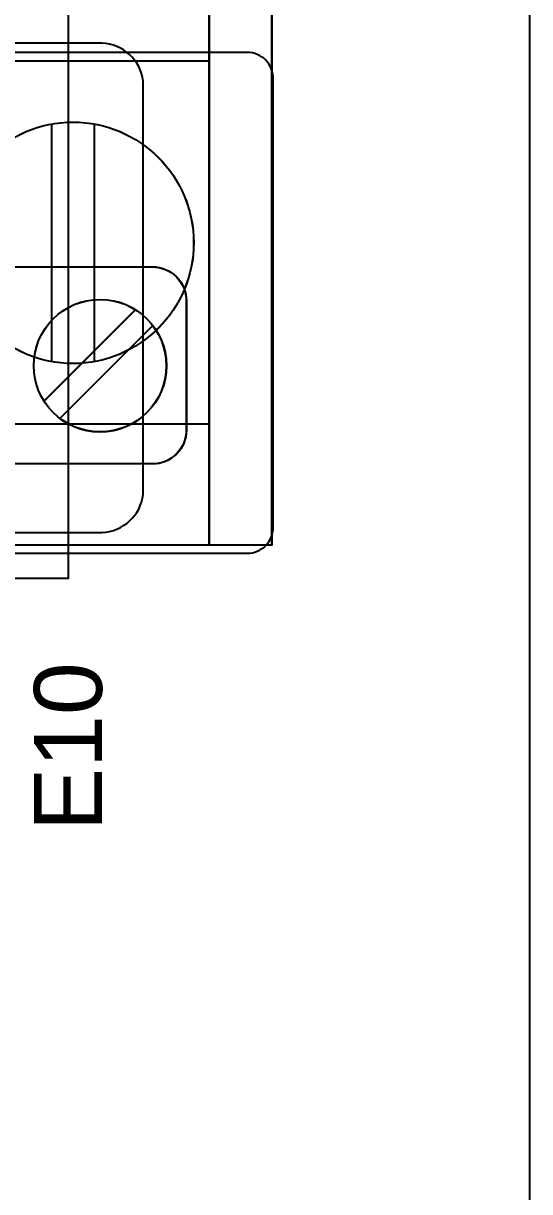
# Model space of a CAD drawing. Extents: x 1.1 to 23.7, y 0.2 to 17.2.
# Drawn here: x 21.437 to 22.024, y 2.787 to 4.141 of the extents above; entities that cross this region are included whole.
import ezdxf

# ---------------------------------------------------------------- set-up
doc = ezdxf.new("R2010")
doc.units = 0
doc.header["$MEASUREMENT"] = 0
for name, color, linetype in [('5_01__9-_0-___10__RTD___NO', 7, 'CONTINUOUS'), ('5_02__9-_B-___10__RTD____3', 7, 'CONTINUOUS'), ('5_03__9-_1-___10__RTD____4', 7, 'CONTINUOUS'), ('5_04__9-_C-___10__RTD____4', 7, 'CONTINUOUS'), ('5_05__9-_5-___10__RTD____8', 7, 'CONTINUOUS'), ('5_06__9-_6-___10__RTD____4', 7, 'CONTINUOUS'), ('5_07__9-_71___10__RTD____3', 7, 'CONTINUOUS'), ('5_10__9-_74___10__RTD____3', 7, 'CONTINUOUS'), ('5_11__9-_75___10__RTD____5', 7, 'CONTINUOUS'), ('5_12__9-_76___10__RTD____5', 7, 'CONTINUOUS'), ('5_13__9-_3-___10__RTD____8', 7, 'CONTINUOUS'), ('5_14__9-_D-___10__RTD____4', 7, 'CONTINUOUS'), ('6_01__0-__NO_CARD', 7, 'CONTINUOUS'), ('6_02__B-___3__DI___4__DO__', 7, 'CONTINUOUS'), ('6_03__1-___4__DI___4__DO', 7, 'CONTINUOUS'), ('6_04__C-___4__DI___4__FHCI', 7, 'CONTINUOUS'), ('6_05__5-___8__AI', 7, 'CONTINUOUS'), ('6_06__6-___4__AI____4__AO', 7, 'CONTINUOUS'), ('6_07__71___3__AVI', 7, 'CONTINUOUS'), ('6_10__74___3__AVI___4__AFD', 7, 'CONTINUOUS'), ('6_11__75___5__AVI___1__ACI', 7, 'CONTINUOUS'), ('6_12__76___5__AVI___1__ACI', 7, 'CONTINUOUS'), ('6_13__3-___8__DI', 7, 'CONTINUOUS'), ('6_14__D-___4__DI___3__DO__', 7, 'CONTINUOUS'), ('7_00______DWG_', 7, 'CONTINUOUS')]:
    doc.layers.add(name, color=color, linetype=linetype)
doc.styles.add('ARIAL', font='arial.ttf')

msp = doc.modelspace()

# ---------------------------------------------------------------- linework, layer by layer
at = {"layer": '5_01__9-_0-___10__RTD___NO'}
msp.add_lwpolyline([(20.0739, 3.5269), (21.0391, 3.5269, 0.414214), (21.069, 3.5568), (21.069, 3.5719), (21.309, 3.5719), (21.309, 3.5568, 0.414214), (21.3389, 3.5269), (21.6966, 3.5269, 0.414973), (21.7265, 3.5568), (21.7265, 4.077, 0.414973), (21.6966, 4.1069), (21.3389, 4.1069, 0.414214), (21.309, 4.077), (21.309, 4.0619), (21.069, 4.0619), (21.069, 4.077, 0.414214), (21.0391, 4.1069), (20.0739, 4.1069, 0.414214)], format="xyb", dxfattribs=at)
at = {"layer": '5_02__9-_B-___10__RTD____3'}
msp.add_lwpolyline([(21.4259, 3.8585), (21.5865, 3.8585, -0.414214), (21.6259, 3.8191), (21.6259, 3.6695, -0.414214), (21.5865, 3.6302), (21.4259, 3.6302)], format="xyb", dxfattribs=at)
for points in [[(21.461, 3.703), (21.5669, 3.8089)], [(21.4794, 3.6829), (21.587, 3.7905)]]:
    msp.add_lwpolyline(points, dxfattribs=at)
msp.add_circle((21.5259, 3.744), 0.0768, dxfattribs=at)
at = {"layer": '5_03__9-_1-___10__RTD____4'}
msp.add_lwpolyline([(21.4259, 3.8585), (21.5865, 3.8585, -0.414214), (21.6259, 3.8191), (21.6259, 3.6695, -0.414214), (21.5865, 3.6302), (21.4259, 3.6302)], format="xyb", dxfattribs=at)
for points in [[(21.461, 3.703), (21.5669, 3.8089)], [(21.4794, 3.6829), (21.587, 3.7905)]]:
    msp.add_lwpolyline(points, dxfattribs=at)
msp.add_circle((21.5259, 3.744), 0.0768, dxfattribs=at)
at = {"layer": '5_04__9-_C-___10__RTD____4'}
msp.add_lwpolyline([(21.4259, 3.8585), (21.5865, 3.8585, -0.414214), (21.6259, 3.8191), (21.6259, 3.6695, -0.414214), (21.5865, 3.6302), (21.4259, 3.6302)], format="xyb", dxfattribs=at)
for points in [[(21.461, 3.703), (21.5669, 3.8089)], [(21.4794, 3.6829), (21.587, 3.7905)]]:
    msp.add_lwpolyline(points, dxfattribs=at)
msp.add_circle((21.5259, 3.744), 0.0768, dxfattribs=at)
at = {"layer": '5_05__9-_5-___10__RTD____8'}
msp.add_lwpolyline([(21.4259, 3.8585), (21.5865, 3.8585, -0.414214), (21.6259, 3.8191), (21.6259, 3.6695, -0.414214), (21.5865, 3.6302), (21.4259, 3.6302)], format="xyb", dxfattribs=at)
for points in [[(21.461, 3.703), (21.5669, 3.8089)], [(21.4794, 3.6829), (21.587, 3.7905)]]:
    msp.add_lwpolyline(points, dxfattribs=at)
msp.add_circle((21.5259, 3.744), 0.0768, dxfattribs=at)
at = {"layer": '5_06__9-_6-___10__RTD____4'}
msp.add_lwpolyline([(21.4259, 3.8585), (21.5865, 3.8585, -0.414214), (21.6259, 3.8191), (21.6259, 3.6695, -0.414214), (21.5865, 3.6302), (21.4259, 3.6302)], format="xyb", dxfattribs=at)
for points in [[(21.461, 3.703), (21.5669, 3.8089)], [(21.4794, 3.6829), (21.587, 3.7905)]]:
    msp.add_lwpolyline(points, dxfattribs=at)
msp.add_circle((21.5259, 3.744), 0.0768, dxfattribs=at)
at = {"layer": '5_07__9-_71___10__RTD____3'}
msp.add_lwpolyline([(20.1134, 3.5514), (21.0666, 3.5514), (21.0666, 3.5514), (21.0706, 3.6012), (21.3167, 3.5999), (21.3242, 3.5509), (21.5281, 3.5509, 0.364241), (21.5761, 3.595), (21.5761, 4.0737), (21.5761, 4.0737, 0.364241), (21.5281, 4.1177), (21.3242, 4.1178), (21.3167, 4.0687), (21.0706, 4.0675), (21.0666, 4.1173), (21.0666, 4.1173), (20.1134, 4.1173)], format="xyb", dxfattribs=at)
at = {"layer": '5_10__9-_74___10__RTD____3'}
msp.add_lwpolyline([(19.5117, 4.2472), (21.489, 4.2472), (21.489, 3.4975), (19.5117, 3.4975)], close=True, dxfattribs=at)
at = {"layer": '5_11__9-_75___10__RTD____5'}
for points in [[(21.7252, 4.2364), (20.8902, 4.2364), (20.8902, 3.5366), (21.7252, 3.5366), (21.7252, 4.2364)], [(21.6526, 3.5371), (21.6526, 4.2364)], [(21.6522, 4.0967), (21.3372, 4.0967)], [(21.4702, 3.7488), (21.4702, 4.0241)], [(21.5191, 4.0241), (21.5191, 3.7488)], [(21.6522, 3.6763), (21.3372, 3.6763)]]:
    msp.add_lwpolyline(points, dxfattribs=at)
msp.add_circle((21.4947, 3.8864), 0.1398, dxfattribs=at)
at = {"layer": '5_12__9-_76___10__RTD____5'}
for points in [[(21.7252, 4.2364), (20.8902, 4.2364), (20.8902, 3.5366), (21.7252, 3.5366), (21.7252, 4.2364)], [(21.6526, 3.5371), (21.6526, 4.2364)], [(21.6522, 4.0967), (21.3372, 4.0967)], [(21.4702, 3.7488), (21.4702, 4.0241)], [(21.5191, 4.0241), (21.5191, 3.7488)], [(21.6522, 3.6763), (21.3372, 3.6763)]]:
    msp.add_lwpolyline(points, dxfattribs=at)
msp.add_circle((21.4947, 3.8864), 0.1398, dxfattribs=at)
at = {"layer": '5_13__9-_3-___10__RTD____8'}
msp.add_lwpolyline([(21.426, 3.8585), (21.5866, 3.8585, -0.414214), (21.626, 3.8191), (21.626, 3.6695, -0.414214), (21.5866, 3.6302), (21.426, 3.6302)], format="xyb", dxfattribs=at)
for points in [[(21.4611, 3.703), (21.5671, 3.8089)], [(21.4795, 3.6829), (21.5871, 3.7905)]]:
    msp.add_lwpolyline(points, dxfattribs=at)
msp.add_circle((21.526, 3.744), 0.0768, dxfattribs=at)
at = {"layer": '5_14__9-_D-___10__RTD____4'}
msp.add_lwpolyline([(21.426, 3.8586), (21.5866, 3.8586, -0.414214), (21.626, 3.8192), (21.626, 3.6696, -0.414214), (21.5866, 3.6302), (21.426, 3.6302)], format="xyb", dxfattribs=at)
for points in [[(21.4611, 3.7031), (21.5671, 3.809)], [(21.4795, 3.683), (21.5871, 3.7906)]]:
    msp.add_lwpolyline(points, dxfattribs=at)
msp.add_circle((21.526, 3.7441), 0.0768, dxfattribs=at)
at = {"layer": '6_01__0-__NO_CARD'}
msp.add_lwpolyline([(20.0739, 3.5269), (21.0391, 3.5269, 0.414214), (21.069, 3.5568), (21.069, 3.5719), (21.309, 3.5719), (21.309, 3.5568, 0.414214), (21.3389, 3.5269), (21.6966, 3.5269, 0.414973), (21.7265, 3.5568), (21.7265, 4.077, 0.414973), (21.6966, 4.1069), (21.3389, 4.1069, 0.414214), (21.309, 4.077), (21.309, 4.0619), (21.069, 4.0619), (21.069, 4.077, 0.414214), (21.0391, 4.1069), (20.0739, 4.1069, 0.414214)], format="xyb", dxfattribs=at)
at = {"layer": '6_02__B-___3__DI___4__DO__'}
msp.add_lwpolyline([(21.426, 3.8585), (21.5866, 3.8585, -0.414214), (21.626, 3.8191), (21.626, 3.6695, -0.414214), (21.5866, 3.6302), (21.426, 3.6302)], format="xyb", dxfattribs=at)
for points in [[(21.4611, 3.703), (21.5671, 3.8089)], [(21.4795, 3.6829), (21.5871, 3.7905)]]:
    msp.add_lwpolyline(points, dxfattribs=at)
msp.add_circle((21.526, 3.744), 0.0768, dxfattribs=at)
at = {"layer": '6_03__1-___4__DI___4__DO'}
msp.add_lwpolyline([(21.426, 3.8585), (21.5866, 3.8585, -0.414214), (21.626, 3.8191), (21.626, 3.6695, -0.414214), (21.5866, 3.6302), (21.426, 3.6302)], format="xyb", dxfattribs=at)
for points in [[(21.4611, 3.703), (21.5671, 3.8089)], [(21.4795, 3.6829), (21.5871, 3.7905)]]:
    msp.add_lwpolyline(points, dxfattribs=at)
msp.add_circle((21.526, 3.744), 0.0768, dxfattribs=at)
at = {"layer": '6_04__C-___4__DI___4__FHCI'}
msp.add_lwpolyline([(21.426, 3.8585), (21.5866, 3.8585, -0.414214), (21.626, 3.8191), (21.626, 3.6695, -0.414214), (21.5866, 3.6302), (21.426, 3.6302)], format="xyb", dxfattribs=at)
for points in [[(21.4611, 3.703), (21.5671, 3.8089)], [(21.4795, 3.6829), (21.5871, 3.7905)]]:
    msp.add_lwpolyline(points, dxfattribs=at)
msp.add_circle((21.526, 3.744), 0.0768, dxfattribs=at)
at = {"layer": '6_05__5-___8__AI'}
msp.add_lwpolyline([(21.426, 3.8585), (21.5866, 3.8585, -0.414214), (21.626, 3.8191), (21.626, 3.6695, -0.414214), (21.5866, 3.6302), (21.426, 3.6302)], format="xyb", dxfattribs=at)
for points in [[(21.4611, 3.703), (21.5671, 3.8089)], [(21.4795, 3.6829), (21.5871, 3.7905)]]:
    msp.add_lwpolyline(points, dxfattribs=at)
msp.add_circle((21.526, 3.744), 0.0768, dxfattribs=at)
at = {"layer": '6_06__6-___4__AI____4__AO'}
msp.add_lwpolyline([(21.426, 3.8585), (21.5866, 3.8585, -0.414214), (21.626, 3.8191), (21.626, 3.6695, -0.414214), (21.5866, 3.6302), (21.426, 3.6302)], format="xyb", dxfattribs=at)
for points in [[(21.4611, 3.703), (21.5671, 3.8089)], [(21.4795, 3.6829), (21.5871, 3.7905)]]:
    msp.add_lwpolyline(points, dxfattribs=at)
msp.add_circle((21.526, 3.744), 0.0768, dxfattribs=at)
at = {"layer": '6_07__71___3__AVI', "flags": 128}
msp.add_lwpolyline([(20.1134, 3.5514), (21.0666, 3.5514), (21.0666, 3.5514), (21.0706, 3.6012), (21.3167, 3.5999), (21.3242, 3.5509), (21.5281, 3.5509, 0.364241), (21.5761, 3.595), (21.5761, 4.0737), (21.5761, 4.0737, 0.364241), (21.5281, 4.1177), (21.3242, 4.1178), (21.3167, 4.0687), (21.0706, 4.0675), (21.0666, 4.1173), (21.0666, 4.1173), (20.1134, 4.1173)], format="xyb", dxfattribs=at)
at = {"layer": '6_10__74___3__AVI___4__AFD'}
msp.add_lwpolyline([(19.5117, 4.2472), (21.489, 4.2472), (21.489, 3.4975), (19.5117, 3.4975)], close=True, dxfattribs=at)
at = {"layer": '6_11__75___5__AVI___1__ACI'}
for points in [[(21.725, 4.2364), (20.8901, 4.2364), (20.8901, 3.5366), (21.725, 3.5366), (21.725, 4.2364)], [(21.6525, 3.5371), (21.6525, 4.2364)], [(21.6521, 4.0967), (21.3371, 4.0967)], [(21.4701, 3.7488), (21.4701, 4.0241)], [(21.519, 4.0241), (21.519, 3.7488)], [(21.6521, 3.6763), (21.3371, 3.6763)]]:
    msp.add_lwpolyline(points, dxfattribs=at)
msp.add_circle((21.4946, 3.8864), 0.1398, dxfattribs=at)
at = {"layer": '6_12__76___5__AVI___1__ACI'}
for points in [[(21.725, 4.2364), (20.8901, 4.2364), (20.8901, 3.5366), (21.725, 3.5366), (21.725, 4.2364)], [(21.6525, 3.5371), (21.6525, 4.2364)], [(21.6521, 4.0967), (21.3371, 4.0967)], [(21.4701, 3.7488), (21.4701, 4.0241)], [(21.519, 4.0241), (21.519, 3.7488)], [(21.6521, 3.6763), (21.3371, 3.6763)]]:
    msp.add_lwpolyline(points, dxfattribs=at)
msp.add_circle((21.4946, 3.8864), 0.1398, dxfattribs=at)
at = {"layer": '6_13__3-___8__DI'}
msp.add_lwpolyline([(21.426, 3.8585), (21.5866, 3.8585, -0.414214), (21.626, 3.8191), (21.626, 3.6695, -0.414214), (21.5866, 3.6302), (21.426, 3.6302)], format="xyb", dxfattribs=at)
for points in [[(21.4611, 3.703), (21.5671, 3.8089)], [(21.4795, 3.6829), (21.5871, 3.7905)]]:
    msp.add_lwpolyline(points, dxfattribs=at)
msp.add_circle((21.526, 3.744), 0.0768, dxfattribs=at)
at = {"layer": '6_14__D-___4__DI___3__DO__'}
msp.add_lwpolyline([(21.426, 3.8585), (21.5866, 3.8585, -0.414214), (21.626, 3.8191), (21.626, 3.6695, -0.414214), (21.5866, 3.6302), (21.426, 3.6302)], format="xyb", dxfattribs=at)
for points in [[(21.4611, 3.703), (21.5671, 3.8089)], [(21.4795, 3.6829), (21.5871, 3.7905)]]:
    msp.add_lwpolyline(points, dxfattribs=at)
msp.add_circle((21.526, 3.744), 0.0768, dxfattribs=at)
at = {"layer": '7_00______DWG_'}
msp.add_lwpolyline([(16.9941, 8.8621), (21.6595, 8.8621, -0.414214), (21.7382, 8.7834), (21.7382, 8.6948, 0.414214), (21.8563, 8.5767), (21.9449, 8.5767, -0.414214), (22.0236, 8.498), (22.0236, 1.9428, -0.414214), (21.9449, 1.8641), (21.8563, 1.8641, 0.414214), (21.7382, 1.746), (21.7382, 1.6574, -0.414214), (21.6595, 1.5787), (16.9941, 1.5787, -0.414214), (16.9154, 1.6574), (16.9154, 1.746, 0.414214), (16.7973, 1.8641), (16.7087, 1.8641, -0.414214), (16.6299, 1.9428), (16.6299, 8.498, -0.414214), (16.7087, 8.5767), (16.7973, 8.5767, 0.414214), (16.9154, 8.6948), (16.9154, 8.7834, -0.414214)], format="xyb", close=True, dxfattribs=at)

# ---------------------------------------------------------------- texts
at = {"layer": '5_11__9-_75___10__RTD____5', "style": 'ARIAL'}
msp.add_text('E10', height=0.07867, rotation=90, dxfattribs=at).set_placement((21.5282, 3.205))
at = {"layer": '5_12__9-_76___10__RTD____5', "style": 'ARIAL'}
msp.add_text('E10', height=0.07867, rotation=90, dxfattribs=at).set_placement((21.5282, 3.205))
at = {"layer": '6_11__75___5__AVI___1__ACI', "style": 'ARIAL'}
msp.add_text('E10', height=0.07867, rotation=90, dxfattribs=at).set_placement((21.5281, 3.205))
at = {"layer": '6_12__76___5__AVI___1__ACI', "style": 'ARIAL'}
msp.add_text('E10', height=0.07867, rotation=90, dxfattribs=at).set_placement((21.5281, 3.205))

doc.saveas('drawing.dxf')
